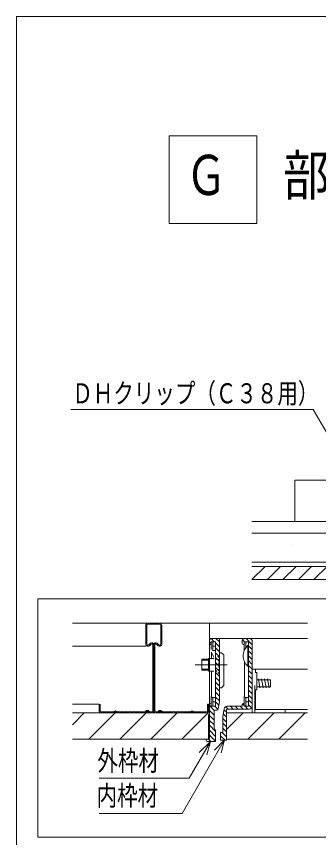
# Model space of a CAD drawing. Units: millimetres, scale not verified. Extents: x -205 to 205, y -142 to 142.
# Drawn here: x -45.7 to -18.1, y -66.5 to 8.5 of the extents above; entities that cross this region are included whole.
import ezdxf
from ezdxf.enums import TextEntityAlignment as Align

# ---------------------------------------------------------------- set-up
doc = ezdxf.new("R2010")
doc.units = ezdxf.units.MM
doc.header["$LTSCALE"] = 0.25
doc.linetypes.add('USER4', pattern=[28.575, 19.05, -3.175, 3.175, -3.175])
doc.linetypes.add('USER5', pattern=[1.2, 0.6, -0.6])
for name, color, linetype, lineweight in [('0-1_0-0 基本', 7, 'Continuous', 18), ('0-3_0-2 インサート', 7, 'Continuous', 18), ('F-2_F-1 レイアウト', 7, 'Continuous', 18)]:
    doc.layers.add(name, color=color, linetype=linetype, lineweight=lineweight)
doc.styles.add('ＭＳ ゴシック', font='')
doc.styles.get('ＭＳ ゴシック').set_extended_font_data('MS Gothic')

msp = doc.modelspace()

# ---------------------------------------------------------------- linework, layer by layer
at = {"layer": '0-1_0-0 基本'}
for p, q in [((-20.2767, -33.8437), (-20.2767, -37.6437)), ((7.4853, -33.8437), (-20.2767, -33.8437)), ((7.4853, -37.6437), (-24.1957, -37.6437)), ((-24.1957, -38.7037), (-3.2129, -38.7037)), ((-20.6072, -39.7411), (-20.6028, -39.7368)), ((-24.1957, -41.3437), (-5.3479, -41.3437)), ((-24.1957, -41.7437), (-0.4479, -41.7437)), ((-24.1957, -42.9437), (-22.9957, -41.7437)), ((-22.7814, -42.9437), (-21.5814, -41.7437)), ((-21.3672, -42.9437), (-20.1672, -41.7437)), ((-19.953, -42.9437), (-18.753, -41.7437)), ((-18.6002, -41.7481), (-18.5958, -41.7437)), ((-18.5388, -42.9437), (-17.3388, -41.7437)), ((-24.1957, -42.9437), (-0.3479, -42.9437)), ((-19.1236, -46.9122), (-40.6064, -46.9122)), ((-33.8986, -47.1122), (-33.8986, -48.8322)), ((-33.7986, -48.8322), (-33.7986, -47.1122)), ((-33.6986, -46.9122), (-32.6386, -46.9122)), ((-33.6986, -47.0122), (-32.6386, -47.0122)), ((-32.5386, -48.8322), (-32.5386, -47.1122)), ((-32.4386, -47.1122), (-32.4386, -48.8322)), ((-28.0867, -57.5122), (-28.0867, -46.9122)), ((-27.9267, -48.7737), (-28.0867, -48.6137)), ((-27.6393, -48.6122), (-27.9337, -48.3177)), ((-27.9267, -49.3278), (-27.9267, -48.6122)), ((-27.9267, -48.6122), (-27.5267, -48.6122)), ((-27.9267, -48.8722), (-27.9267, -48.6122)), ((-27.1667, -48.3122), (-27.8867, -48.3122)), ((-27.7667, -49.4122), (-27.7667, -48.6122)), ((-27.5267, -48.6122), (-27.5267, -54.5122)), ((-27.1667, -49.0847), (-27.5267, -48.7247)), ((-27.1667, -48.6357), (-27.4903, -48.3122)), ((-27.1667, -54.1122), (-27.1667, -48.3122)), ((-25.1067, -48.6122), (-25.1067, -48.7722)), ((-24.8852, -48.6122), (-25.0545, -48.4429)), ((-24.9067, -48.8722), (-24.9067, -48.6122)), ((-24.9067, -48.6122), (-24.5067, -48.6122)), ((-24.9067, -48.6122), (-24.5067, -48.6122)), ((-24.9067, -49.4284), (-24.9067, -48.6122)), ((-24.4667, -48.3122), (-24.8067, -48.3122)), ((-24.7467, -49.1593), (-24.7467, -48.6122)), ((-24.1667, -48.8816), (-24.7362, -48.3122)), ((-24.5067, -48.6122), (-24.5067, -54.5122)), ((-24.5067, -48.6122), (-24.5067, -54.5122)), ((-24.1667, -54.5122), (-24.1667, -48.6122)), ((-40.6064, -49.0322), (-33.8986, -49.0322)), ((-33.6244, -48.8993), (-33.4759, -48.7509)), ((-33.5572, -48.9736), (-33.4052, -48.8216)), ((-33.2686, -48.8781), (-33.2686, -54.9122)), ((-33.1686, -48.8781), (-33.1686, -54.9122)), ((-33.0686, -48.8781), (-33.0686, -54.9122)), ((-32.78, -48.9736), (-32.932, -48.8216)), ((-32.7128, -48.8993), (-32.8613, -48.7509)), ((-28.0867, -48.8722), (-27.9267, -48.8722)), ((-27.5267, -49.4122), (-27.8162, -49.4122)), ((-27.5267, -49.0122), (-27.7667, -49.0122)), ((-27.1667, -49.5337), (-27.5267, -49.1737)), ((-25.0067, -48.8722), (-24.9067, -48.8722)), ((-24.6104, -49.0122), (-24.7467, -49.0122)), ((-24.5644, -48.9722), (-24.5644, -50.8522)), ((-24.5644, -48.9722), (-24.5067, -48.9722)), ((-24.5067, -50.8522), (-24.5067, -48.9722)), ((-24.1667, -49.3306), (-24.5067, -48.9906)), ((-24.1667, -49.7797), (-24.5067, -49.4397)), ((-28.7667, -51.2122), (-28.7667, -50.2122)), ((-28.7667, -50.2122), (-28.1667, -50.2122)), ((-28.1667, -50.1322), (-27.6867, -50.1322)), ((-27.9267, -49.529), (-27.6867, -50.009)), ((-27.9078, -49.5669), (-27.9078, -50.1322)), ((-27.1667, -49.9827), (-27.5267, -49.6227)), ((-27.1667, -50.4318), (-27.5267, -50.0718)), ((-26.7667, -52.6122), (-26.7667, -49.8122)), ((-24.1667, -50.2287), (-24.5067, -49.8887)), ((-28.7667, -50.2922), (-28.1667, -50.2922)), ((-27.3311, -50.7165), (-27.5267, -50.5208)), ((-27.2267, -50.8208), (-27.3311, -50.7165)), ((-27.1667, -50.8808), (-27.2267, -50.8208)), ((-24.8878, -50.4376), (-24.8878, -53.7122)), ((-24.5067, -50.8522), (-24.5644, -50.8522)), ((-24.1667, -50.6777), (-24.5067, -50.3377)), ((-24.1667, -51.1267), (-24.5067, -50.7867)), ((-28.7667, -51.1322), (-28.1667, -51.1322)), ((-28.1667, -51.2122), (-28.7667, -51.2122)), ((-27.9078, -51.2922), (-27.9078, -53.7122)), ((-24.1667, -51.5757), (-24.5067, -51.2357)), ((-24.1667, -52.0247), (-24.5067, -51.6847)), ((-24.1667, -51.1122), (-24.1667, -55.1122)), ((-23.8667, -51.1122), (-19.1236, -51.1122)), ((-23.7667, -51.4122), (-23.7667, -53.0122)), ((-27.2267, -52.1678), (-27.5267, -51.8678)), ((-27.1667, -52.6768), (-27.5267, -52.3168)), ((-27.1824, -52.2122), (-27.2267, -52.1678)), ((-27.1667, -52.2278), (-27.1824, -52.2122)), ((-24.1667, -52.4737), (-24.5067, -52.1337)), ((-22.5067, -52.0822), (-23.7667, -52.0822)), ((-23.6104, -52.0122), (-23.6227, -52.0822)), ((-23.6104, -52.0122), (-23.4694, -52.8122)), ((-23.3284, -52.0122), (-23.3407, -52.0822)), ((-23.3284, -52.0122), (-23.1874, -52.8122)), ((-23.0464, -52.0122), (-23.0587, -52.0822)), ((-23.0464, -52.0122), (-22.9054, -52.8122)), ((-22.7644, -52.0122), (-22.7767, -52.0822)), ((-22.7644, -52.0122), (-22.6234, -52.8122)), ((-22.5067, -52.0822), (-22.5067, -52.7422)), ((-27.1667, -53.1258), (-27.5267, -52.7658)), ((-27.1667, -53.5748), (-27.5267, -53.2148)), ((-26.9667, -52.8122), (-27.1667, -52.8122)), ((-26.7667, -52.6122), (-26.9667, -52.8122)), ((-24.1667, -52.9227), (-24.5067, -52.5827)), ((-24.1667, -53.3718), (-24.5067, -53.0318)), ((-23.9267, -52.6122), (-23.9267, -55.1122)), ((-23.8667, -53.0122), (-23.7667, -53.0122)), ((-23.7667, -52.7422), (-22.5067, -52.7422)), ((-23.7391, -52.7422), (-23.7514, -52.8122)), ((-23.4571, -52.7422), (-23.4694, -52.8122)), ((-23.1751, -52.7422), (-23.1874, -52.8122)), ((-22.8931, -52.7422), (-22.9054, -52.8122)), ((-22.6111, -52.7422), (-22.6234, -52.8122)), ((-27.9267, -53.6478), (-27.9078, -53.615)), ((-27.9267, -53.6478), (-27.9267, -54.5122)), ((-27.5267, -53.7122), (-27.9078, -53.7122)), ((-27.7667, -53.7122), (-27.7667, -54.5122)), ((-27.1667, -54.0239), (-27.5267, -53.6639)), ((-24.9067, -53.6478), (-24.8878, -53.615)), ((-24.9067, -53.6478), (-24.9067, -54.5122)), ((-24.5067, -53.7122), (-24.8878, -53.7122)), ((-24.7467, -53.7122), (-24.7467, -54.5122)), ((-24.1667, -53.8208), (-24.5067, -53.4808)), ((-24.1667, -54.2698), (-24.5067, -53.9298)), ((-40.6064, -54.3121), (-38.1686, -54.3121)), ((-38.1686, -54.9122), (-38.1686, -54.3122)), ((-38.0686, -54.3122), (-38.0686, -54.9122)), ((-28.2686, -54.3122), (-28.2686, -54.9122)), ((-28.1686, -54.3122), (-28.2686, -54.3122)), ((-28.1686, -54.9122), (-28.1686, -54.3122)), ((-28.0867, -54.3522), (-28.0867, -57.5122)), ((-27.6544, -54.8832), (-28.0867, -54.4509)), ((-27.9267, -54.2522), (-27.9867, -54.2522)), ((-27.9267, -54.5122), (-27.9267, -54.2522)), ((-27.5267, -54.5122), (-27.9267, -54.5122)), ((-27.5267, -54.1122), (-27.7667, -54.1122)), ((-27.2933, -54.7953), (-27.5765, -54.5122)), ((-27.2208, -54.4188), (-27.5267, -54.1129)), ((-27.1667, -54.1122), (-27.2804, -54.7565)), ((-26.3585, -54.7722), (-26.5876, -54.543)), ((-25.1067, -54.5122), (-26.455, -54.5122)), ((-25.9094, -54.7722), (-26.1694, -54.5122)), ((-25.4604, -54.7722), (-25.7204, -54.5122)), ((-25.0114, -54.7722), (-25.2714, -54.5122)), ((-25.1067, -54.3522), (-25.1067, -54.5122)), ((-24.9067, -54.4278), (-25.0642, -54.2703)), ((-24.9067, -54.2522), (-25.0067, -54.2522)), ((-24.9067, -54.5122), (-24.9067, -54.2522)), ((-24.5067, -54.5122), (-24.9067, -54.5122)), ((-24.9067, -54.5122), (-24.5067, -54.5122)), ((-24.5624, -54.7722), (-24.8224, -54.5122)), ((-24.5067, -54.1122), (-24.7467, -54.1122)), ((-24.2182, -54.6674), (-24.5067, -54.3788)), ((-40.6064, -55.1122), (-28.3686, -55.1122)), ((-40.6064, -56.1956), (-39.5229, -55.1122)), ((-40.3271, -55.1122), (-28.0867, -55.1122)), ((-39.0945, -57.5122), (-36.6945, -55.1122)), ((-37.9686, -55.0122), (-36.8231, -55.0122)), ((-37.9686, -55.1122), (-36.8231, -55.1122)), ((-36.7676, -54.9732), (-36.7949, -55.0004)), ((-36.6969, -55.0439), (-36.7241, -55.0711)), ((-36.6403, -55.0439), (-36.613, -55.0711)), ((-36.5423, -55.0004), (-36.5696, -54.9732)), ((-36.4817, -55.0122), (-36.514, -55.0122)), ((-36.4817, -55.1122), (-36.514, -55.1122)), ((-36.2661, -57.5122), (-33.8661, -55.1122)), ((-36.2554, -55.0122), (-36.1417, -55.0122)), ((-36.2554, -55.1122), (-36.1417, -55.1122)), ((-35.9154, -55.0122), (-35.8017, -55.0122)), ((-35.8017, -55.1122), (-35.9154, -55.1122)), ((-35.5754, -55.0122), (-35.4617, -55.0122)), ((-35.4617, -55.1122), (-35.5754, -55.1122)), ((-35.2354, -55.0122), (-35.1217, -55.0122)), ((-35.2354, -55.1122), (-35.1217, -55.1122)), ((-34.8954, -55.0122), (-34.7817, -55.0122)), ((-34.7817, -55.1122), (-34.8954, -55.1122)), ((-33.9789, -55.0122), (-34.5554, -55.0122)), ((-34.5554, -55.1122), (-33.9816, -55.1122)), ((-33.9176, -54.9836), (-33.8865, -54.9464)), ((-33.8099, -55.0107), (-33.841, -55.0479)), ((-33.6873, -55.0107), (-33.6561, -55.0479)), ((-33.5795, -54.9836), (-33.6107, -54.9464)), ((-33.3686, -55.0122), (-33.5183, -55.0122)), ((-33.5183, -55.1122), (-33.3686, -55.1122)), ((-33.4377, -57.5122), (-31.0377, -55.1122)), ((-32.9686, -55.0122), (-32.8189, -55.0122)), ((-32.8189, -55.1122), (-32.9686, -55.1122)), ((-32.7576, -54.9836), (-32.7265, -54.9464)), ((-32.6499, -55.0107), (-32.681, -55.0479)), ((-32.5273, -55.0107), (-32.4961, -55.0479)), ((-32.4195, -54.9836), (-32.4507, -54.9464)), ((-32.3583, -55.0122), (-31.7817, -55.0122)), ((-31.7817, -55.1122), (-32.3556, -55.1122)), ((-31.4417, -55.0122), (-31.5554, -55.0122)), ((-31.5554, -55.1122), (-31.4417, -55.1122)), ((-31.1017, -55.0122), (-31.2154, -55.0122)), ((-31.2154, -55.1122), (-31.1017, -55.1122)), ((-30.7617, -55.0122), (-30.8754, -55.0122)), ((-30.8754, -55.1122), (-30.7617, -55.1122)), ((-30.6092, -57.5122), (-28.2092, -55.1122)), ((-30.4217, -55.0122), (-30.5354, -55.0122)), ((-30.5354, -55.1122), (-30.4217, -55.1122)), ((-30.0817, -55.0122), (-30.1954, -55.0122)), ((-30.1954, -55.1122), (-30.0817, -55.1122)), ((-29.8554, -55.0122), (-29.8231, -55.0122)), ((-29.8554, -55.1122), (-29.8231, -55.1122)), ((-29.7949, -55.0004), (-29.7676, -54.9732)), ((-29.6969, -55.0439), (-29.7241, -55.0711)), ((-29.6403, -55.0439), (-29.613, -55.0711)), ((-29.5696, -54.9732), (-29.5423, -55.0004)), ((-28.3686, -55.0122), (-29.514, -55.0122)), ((-28.3686, -55.1122), (-29.514, -55.1122)), ((-28.3014, -55.0122), (-28.0867, -54.7975)), ((-28.1686, -55.2718), (-28.1686, -57.5122)), ((-27.6667, -55.3199), (-28.0867, -54.8999)), ((-27.6667, -55.7689), (-28.0867, -55.3489)), ((-27.6667, -54.9122), (-27.6667, -56.4697)), ((-27.4182, -54.8722), (-27.6267, -54.8722)), ((-26.7505, -54.7601), (-26.8667, -55.4196)), ((-26.5267, -55.5019), (-26.8281, -55.2005)), ((-26.5267, -55.0529), (-26.7608, -54.8188)), ((-26.5267, -54.8122), (-26.5267, -57.6122)), ((-26.5267, -55.1122), (-19.1236, -55.1122)), ((-26.5267, -55.1122), (-26.5267, -57.6122)), ((-26.5267, -56.6419), (-24.997, -55.1122)), ((-26.4867, -54.7722), (-24.4267, -54.7722)), ((-24.5686, -57.5122), (-22.1686, -55.1122)), ((-24.1667, -55.1122), (-21.1667, -55.1122)), ((-21.7402, -57.5122), (-19.3402, -55.1122)), ((-21.1667, -54.8122), (-21.1667, -55.1122)), ((-21.1667, -54.8122), (-19.1236, -54.8122)), ((-27.6667, -56.2179), (-28.0867, -55.7979)), ((-27.5269, -56.8068), (-28.0867, -56.2469)), ((-26.5267, -55.9509), (-26.8667, -55.6109)), ((-26.5267, -56.3999), (-26.8667, -56.0599)), ((-27.5267, -57.256), (-28.0867, -56.696)), ((-27.5803, -56.6193), (-27.6667, -56.4697)), ((-27.0667, -56.9122), (-27.0667, -57.6122)), ((-26.5267, -57.2979), (-26.9125, -56.9122)), ((-26.5267, -56.8489), (-26.8667, -56.5089)), ((-40.6064, -57.5122), (-28.1686, -57.5122)), ((-28.3867, -57.5122), (-28.3867, -57.6122)), ((-28.0867, -57.5122), (-28.3867, -57.5122)), ((-27.9686, -57.7122), (-28.1686, -57.5122)), ((-27.5267, -57.705), (-28.0867, -57.145)), ((-26.6615, -57.6122), (-27.0667, -57.2069)), ((-26.5267, -57.6122), (-27.0667, -57.6122)), ((-26.5267, -57.5122), (-19.1236, -57.5122))]:
    msp.add_line(p, q, dxfattribs=at)
at = {"layer": '0-1_0-0 基本', "linetype": 'USER5'}
for p, q in [((-27.5267, -50.2122), (-27.2267, -49.9122)), ((-27.2267, -49.9122), (-27.2267, -51.5122)), ((-27.1667, -49.9122), (-27.2267, -49.9122)), ((-27.1667, -51.5122), (-27.1667, -49.9122))]:
    msp.add_line(p, q, dxfattribs=at)
at = {"layer": '0-1_0-0 基本', "linetype": 'USER4'}
msp.add_line((-26.4519, -50.7122), (-29.404, -50.7122), dxfattribs=at)
at = {"layer": '0-1_0-0 基本'}
for points in [[(-28.0867, -48.3122), (-19.1236, -48.3122), (-28.0867, -48.3122)], [(-28.1667, -50.1322), (-28.1667, -51.2922), (-27.6867, -51.2922)], [(-27.1667, -49.6122), (-26.9667, -49.6122), (-26.7667, -49.8122)], [(-27.1667, -51.3298), (-27.2267, -51.2698), (-27.5267, -50.9698)], [(-27.1667, -51.7788), (-27.2267, -51.7188), (-27.5267, -51.4188)], [(-24.1667, -51.1122), (-23.8667, -51.1122), (-23.8667, -51.4122), (-23.7667, -51.4122)], [(-23.8667, -53.0122), (-23.8667, -54.8122), (-21.1667, -54.8122)], [(-26.8667, -55.4196), (-26.8667, -56.9122), (-27.0667, -56.9122)], [(-27.5267, -56.8193), (-27.5267, -57.7122), (-28.2867, -57.7122)]]:
    msp.add_lwpolyline(points, dxfattribs=at)
at = {"layer": '0-1_0-0 基本', "linetype": 'USER5'}
msp.add_lwpolyline([(-27.5267, -51.2122), (-27.2267, -51.5122), (-27.1667, -51.5122)], dxfattribs=at)
at = {"layer": '0-1_0-0 基本'}
for centre, radius, start, end in [((-33.6986, -47.1122), 0.2, 90, 180), ((-33.6986, -47.1122), 0.1, 90, 180), ((-32.6386, -47.1122), 0.2, 0, 90), ((-32.6386, -47.1122), 0.1, 0, 90), ((-33.3486, -48.8781), 0.18, 0, 135), ((-32.9886, -48.8781), 0.18, 45, 180), ((-27.8867, -48.5122), 0.2, 90, 180), ((-24.8067, -48.6122), 0.3, 90, 180), ((-24.4667, -48.6122), 0.3, 0, 90), ((-33.6986, -48.8322), 0.2, 180, 315), ((-33.6986, -48.8322), 0.1, 180, 317.84797), ((-33.3486, -48.8781), 0.08, 0, 135), ((-32.9886, -48.8781), 0.08, 45, 180), ((-32.6386, -48.8322), 0.2, 225, 286.99889), ((-32.6386, -48.8322), 0.1, 222.15203, 0), ((-32.6386, -48.8322), 0.2, 286.99889, 0), ((-25.0067, -48.7722), 0.1, 180, 270), ((-23.7867, -49.9122), 1.22, 129.60193, 230.39807), ((-27.9867, -54.3522), 0.1, 90, 180), ((-26.455, -54.8122), 0.3, 90, 170), ((-25.0067, -54.3522), 0.1, 90, 180), ((-24.4267, -54.5122), 0.26, 270, 0), ((-37.9686, -54.9122), 0.2, 180, 270), ((-37.9686, -54.9122), 0.1, 180, 270), ((-36.8231, -54.9722), 0.04, 270, 315), ((-36.8231, -54.9722), 0.14, 270, 315), ((-36.6686, -55.0722), 0.14, 45, 135), ((-36.6686, -55.0722), 0.04, 45, 135), ((-36.514, -54.9722), 0.14, 225, 270), ((-36.514, -54.9722), 0.04, 225, 270), ((-36.4817, -54.9722), 0.04, 270, 308.94244), ((-36.4817, -54.9722), 0.14, 270, 308.94244), ((-36.3686, -55.1122), 0.14, 51.05756, 128.94244), ((-36.3686, -55.1122), 0.04, 53.1301, 128.94244), ((-36.2554, -54.9722), 0.14, 231.05756, 270), ((-36.2554, -54.9722), 0.04, 231.05756, 270), ((-36.1417, -54.9722), 0.04, 270, 308.94244), ((-36.1417, -54.9722), 0.14, 270, 308.94244), ((-36.0286, -55.1122), 0.14, 51.05756, 128.94244), ((-36.0286, -55.1122), 0.04, 51.05756, 126.8699), ((-35.9154, -54.9722), 0.14, 231.05756, 270), ((-35.9154, -54.9722), 0.04, 231.05756, 270), ((-35.8017, -54.9722), 0.04, 270, 308.94244), ((-35.8017, -54.9722), 0.14, 270, 308.94244), ((-35.6886, -55.1122), 0.14, 51.05756, 128.94244), ((-35.6886, -55.1122), 0.04, 51.05756, 126.8699), ((-35.5754, -54.9722), 0.14, 231.05756, 270), ((-35.5754, -54.9722), 0.04, 231.05756, 270), ((-35.4617, -54.9722), 0.04, 270, 308.94244), ((-35.4617, -54.9722), 0.14, 270, 308.94244), ((-35.3486, -55.1122), 0.14, 51.05756, 128.94244), ((-35.3486, -55.1122), 0.04, 51.05756, 126.8699), ((-35.2354, -54.9722), 0.14, 231.05756, 270), ((-35.2354, -54.9722), 0.04, 231.05756, 270), ((-35.1217, -54.9722), 0.04, 270, 308.94244), ((-35.1217, -54.9722), 0.14, 270, 308.94244), ((-35.0086, -55.1122), 0.14, 51.05756, 128.94244), ((-35.0086, -55.1122), 0.04, 51.05756, 126.8699), ((-34.8954, -54.9722), 0.14, 231.05756, 270), ((-34.8954, -54.9722), 0.04, 231.05756, 270), ((-34.7817, -54.9722), 0.04, 270, 308.94244), ((-34.7817, -54.9722), 0.14, 270, 308.94244), ((-34.6686, -55.1122), 0.14, 51.05756, 128.94244), ((-34.6686, -55.1122), 0.04, 51.05756, 126.8699), ((-34.5554, -54.9722), 0.14, 231.05756, 270), ((-34.5554, -54.9722), 0.04, 231.05756, 270), ((-33.9789, -54.9322), 0.08, 270, 320), ((-33.9789, -54.9322), 0.18, 270, 320), ((-33.7486, -55.0622), 0.18, 40, 140), ((-33.7486, -55.0622), 0.08, 40, 140), ((-33.5183, -54.9322), 0.18, 220, 270), ((-33.5183, -54.9322), 0.08, 220, 270), ((-33.3686, -54.9122), 0.1, 270, 0), ((-33.3686, -54.9122), 0.2, 270, 0), ((-32.9686, -54.9122), 0.2, 180, 270), ((-32.9686, -54.9122), 0.1, 180, 270), ((-32.8189, -54.9322), 0.08, 270, 320), ((-32.8189, -54.9322), 0.18, 270, 320), ((-32.5886, -55.0622), 0.18, 40, 140), ((-32.5886, -55.0622), 0.08, 40, 140), ((-32.3583, -54.9322), 0.18, 220, 270), ((-32.3583, -54.9322), 0.08, 220, 270), ((-31.7817, -54.9722), 0.04, 270, 308.94244), ((-31.7817, -54.9722), 0.14, 270, 308.94244), ((-31.6686, -55.1122), 0.14, 51.05756, 128.94244), ((-31.6686, -55.1122), 0.04, 53.1301, 128.94244), ((-31.5554, -54.9722), 0.14, 231.05756, 270), ((-31.5554, -54.9722), 0.04, 231.05756, 270), ((-31.4417, -54.9722), 0.04, 270, 308.94244), ((-31.4417, -54.9722), 0.14, 270, 308.94244), ((-31.3286, -55.1122), 0.14, 51.05756, 128.94244), ((-31.3286, -55.1122), 0.04, 53.1301, 128.94244), ((-31.2154, -54.9722), 0.14, 231.05756, 270), ((-31.2154, -54.9722), 0.04, 231.05756, 270), ((-31.1017, -54.9722), 0.04, 270, 308.94244), ((-31.1017, -54.9722), 0.14, 270, 308.94244), ((-30.9886, -55.1122), 0.14, 51.05756, 128.94244), ((-30.9886, -55.1122), 0.04, 53.1301, 128.94244), ((-30.8754, -54.9722), 0.14, 231.05756, 270), ((-30.8754, -54.9722), 0.04, 231.05756, 270), ((-30.7617, -54.9722), 0.04, 270, 308.94244), ((-30.7617, -54.9722), 0.14, 270, 308.94244), ((-30.6486, -55.1122), 0.14, 51.05756, 128.94244), ((-30.6486, -55.1122), 0.04, 53.1301, 128.94244), ((-30.5354, -54.9722), 0.14, 231.05756, 270), ((-30.5354, -54.9722), 0.04, 231.05756, 270), ((-30.4217, -54.9722), 0.04, 270, 308.94244), ((-30.4217, -54.9722), 0.14, 270, 308.94244), ((-30.3086, -55.1122), 0.14, 51.05756, 128.94244), ((-30.3086, -55.1122), 0.04, 53.1301, 128.94244), ((-30.1954, -54.9722), 0.14, 231.05756, 270), ((-30.1954, -54.9722), 0.04, 231.05756, 270), ((-30.0817, -54.9722), 0.04, 270, 308.94244), ((-30.0817, -54.9722), 0.14, 270, 308.94244), ((-29.9686, -55.1122), 0.14, 51.05756, 128.94244), ((-29.9686, -55.1122), 0.04, 51.05756, 126.8699), ((-29.8554, -54.9722), 0.14, 231.05756, 270), ((-29.8554, -54.9722), 0.04, 231.05756, 270), ((-29.8231, -54.9722), 0.04, 270, 315), ((-29.8231, -54.9722), 0.14, 270, 315), ((-29.6686, -55.0722), 0.14, 45, 135), ((-29.6686, -55.0722), 0.04, 45, 135), ((-29.514, -54.9722), 0.14, 225, 270), ((-29.514, -54.9722), 0.04, 225, 270), ((-28.3686, -54.9122), 0.1, 270, 0), ((-28.3686, -54.9122), 0.2, 270, 0), ((-27.6267, -54.9122), 0.04, 90, 180), ((-27.4182, -54.7322), 0.14, 270, 350), ((-26.4867, -54.8122), 0.04, 90, 180), ((-27.9267, -56.8193), 0.4, 0, 30), ((-28.2867, -57.6122), 0.1, 180, 270)]:
    msp.add_arc(centre, radius, start, end, dxfattribs=at)
at = {"layer": '0-3_0-2 インサート'}
for p, q in [((-31.7558, -2.4101), (-31.7558, -10.4101)), ((-23.7558, -2.4101), (-31.7558, -2.4101)), ((-23.7558, -10.4101), (-23.7558, -2.4101)), ((-31.7558, -10.4101), (-23.7558, -10.4101)), ((-40.7648, -27.3887), (-18.5893, -27.3887)), ((-15.5752, -32.6092), (-18.5893, -27.3887)), ((-26.6969, -57.5768), (-30.5864, -64.3135)), ((-28.0017, -57.7122), (-29.9363, -61.063)), ((-28.0017, -57.7122), (-29.015, -58.7254)), ((-28.0017, -57.7122), (-28.3338, -58.9515)), ((-26.6969, -57.5768), (-27.6245, -58.5043)), ((-26.6969, -57.5768), (-27.018, -58.7749)), ((-38.1492, -61.063), (-29.9363, -61.063)), ((-38.1492, -64.3135), (-30.5864, -64.3135))]:
    msp.add_line(p, q, dxfattribs=at)
msp.add_lwpolyline([(-43.772, -44.6966), (-16.2478, -44.6966), (-16.2478, -66.4784), (-43.772, -66.4784)], close=True, dxfattribs=at)
at = {"layer": 'F-2_F-1 レイアウト'}
for p, q in [((-45.7277, 8.5), (205, 8.5)), ((-45.7277, -124.5), (-45.7277, 8.5))]:
    msp.add_line(p, q, dxfattribs=at)

# ---------------------------------------------------------------- texts
at = {"layer": '0-3_0-2 インサート', "style": 'ＭＳ ゴシック'}
for s, height, width, p in [('部分断面図', 3.666, 0.85, (-21.3521, -8.941)), ('Ｇ', 3.666, 0.75, (-30.2558, -8.9101)), ('ＤＨクリップ（Ｃ３８用）', 1.833, 0.75, (-40.6216, -27.3887)), ('外枠材', 1.833, 0.75, (-38.3267, -60.9474)), ('内枠材', 1.833, 0.75, (-38.3988, -64.1338))]:
    msp.add_text(s, height=height, dxfattribs=dict(at, width=width)).set_placement(p, align=Align.BOTTOM_LEFT)

doc.saveas('drawing.dxf')
